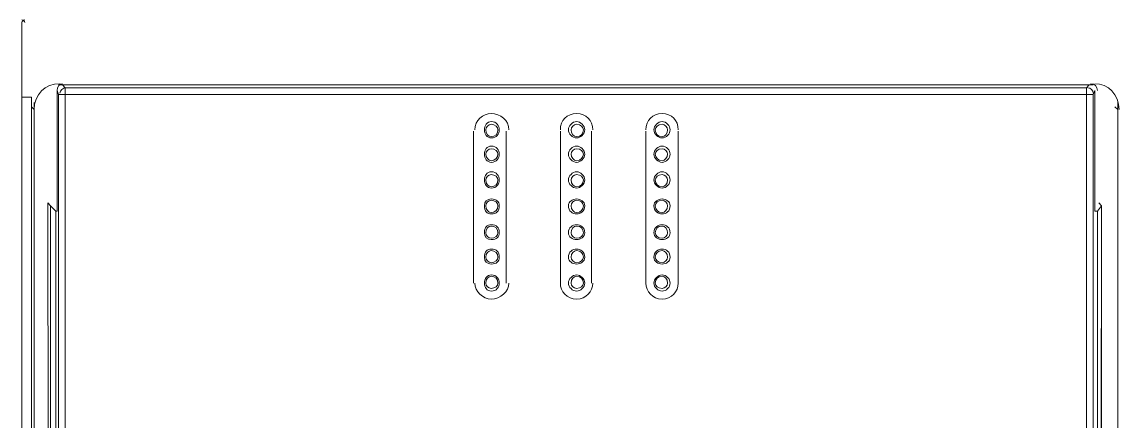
# Model space of a CAD drawing. Header units: metres. Extents: x 2999 to 3164, y 1641 to 1678.
# Drawn here: x 3009.257 to 3010.513, y 1652.219 to 1652.676 of the extents above; entities that cross this region are included whole.
import ezdxf

# ---------------------------------------------------------------- set-up
doc = ezdxf.new("R2010")
doc.units = ezdxf.units.M

msp = doc.modelspace()

# ---------------------------------------------------------------- linework, layer by layer
at = {"color": 7, "linetype": 'Continuous', "lineweight": 20, "true_color": 0x000007}
for points in [[(3009.2571, 1652.675), (3009.2571, 1650.1437), (3009.2571, 1650.1437)], [(3009.2571, 1652.675), (3009.2571, 1650.1437), (3009.2571, 1650.1437)], [(3010.4831, 1652.6036), (3009.299, 1652.6036), (3009.299, 1652.6036)], [(3009.3036, 1652.6036), (3009.3067, 1652.6005), (3009.3067, 1652.6005)], [(3010.4784, 1652.6036), (3009.3036, 1652.6036), (3009.3036, 1652.6036)], [(3009.3067, 1652.6005), (3010.4753, 1652.6005), (3010.4753, 1652.6005)], [(3010.4753, 1652.5927), (3009.3067, 1652.5927), (3009.3067, 1652.6005)], [(3010.4753, 1652.6005), (3010.4784, 1652.6036), (3010.4784, 1652.6036)], [(3010.4831, 1652.5927), (3010.4753, 1652.5927), (3010.4753, 1652.6005)], [(3009.2571, 1651.5064), (3009.2679, 1651.5079), (3009.2679, 1652.5896), (3009.2571, 1652.5896)], [(3009.299, 1650.6761), (3009.299, 1652.5927), (3009.2974, 1652.5974), (3009.2974, 1652.4592)], [(3009.299, 1652.5927), (3009.3067, 1652.5927), (3009.3067, 1650.9663)], [(3010.4753, 1650.8701), (3010.4753, 1652.5927), (3010.4753, 1652.5927)], [(3010.4878, 1652.4592), (3010.4847, 1652.4592), (3010.4847, 1652.5974), (3010.4831, 1652.5927), (3010.4831, 1650.8701)], [(3009.271, 1652.5756), (3009.2679, 1652.5787), (3009.2679, 1652.5787)], [(3009.271, 1652.5834), (3009.271, 1650.1577), (3009.271, 1650.1577)], [(3009.271, 1652.5756), (3009.271, 1650.1562), (3009.271, 1650.1562)], [(3010.511, 1652.5756), (3010.5079, 1652.5787), (3010.5079, 1652.5787)], [(3010.511, 1652.5834), (3010.511, 1650.1577), (3010.511, 1650.1577)], [(3010.511, 1652.5756), (3010.511, 1650.1562), (3010.511, 1650.1562)], [(3009.7739, 1652.5508), (3009.7739, 1652.4158), (3009.7739, 1652.4158)], [(3009.8111, 1652.4267), (3009.8111, 1652.5508), (3009.8111, 1652.5508)], [(3009.8732, 1652.5508), (3009.8732, 1652.5291), (3009.8732, 1652.5291)], [(3009.9089, 1652.5291), (3009.9089, 1652.5508), (3009.9089, 1652.5508)], [(3009.971, 1652.5508), (3009.971, 1652.4267), (3009.971, 1652.4267)], [(3010.0082, 1652.4158), (3010.0082, 1652.5508), (3010.0082, 1652.5508)], [(3009.8732, 1652.377), (3009.8732, 1652.5291), (3009.8732, 1652.5291)], [(3009.9089, 1652.5291), (3009.9089, 1652.377), (3009.9089, 1652.377)], [(3009.7739, 1652.377), (3009.7739, 1652.5136), (3009.7739, 1652.5136)], [(3010.0082, 1652.5136), (3010.0082, 1652.377), (3010.0082, 1652.377)], [(3009.8111, 1652.5011), (3009.8111, 1652.377), (3009.8111, 1652.377)], [(3009.971, 1652.377), (3009.971, 1652.5011), (3009.971, 1652.5011)], [(3009.2897, 1652.4655), (3009.2866, 1652.4686), (3009.2897, 1650.2198)], [(3009.2959, 1650.2198), (3009.2959, 1652.4592), (3009.2897, 1652.4655), (3009.2897, 1650.2198)], [(3010.4924, 1650.2198), (3010.4924, 1652.4655), (3010.4878, 1652.4592), (3010.4878, 1650.2198)], [(3010.4924, 1650.2198), (3010.4893, 1650.2213), (3010.4924, 1652.4655), (3010.4893, 1652.4686)], [(3009.2974, 1652.4592), (3009.2959, 1652.4592), (3009.2959, 1652.4592)]]:
    msp.add_lwpolyline(points, dxfattribs=at)
for points in [[(3009.2602, 1652.675), (3009.2602, 1652.6765), (3009.2586, 1652.6781), (3009.2571, 1652.6781)], [(3009.2602, 1652.6781), (3009.2586, 1652.6781), (3009.2571, 1652.6765), (3009.2571, 1652.675)], [(3009.3005, 1652.6051), (3009.2834, 1652.6051), (3009.271, 1652.5927), (3009.271, 1652.5756)], [(3009.3005, 1652.6051), (3009.2834, 1652.6051), (3009.271, 1652.5927), (3009.271, 1652.5756)], [(3009.3036, 1652.6051), (3009.3005, 1652.6051), (3009.2974, 1652.602), (3009.2974, 1652.5974)], [(3009.3083, 1652.6005), (3009.3036, 1652.6005), (3009.3005, 1652.5974), (3009.3005, 1652.5943)], [(3010.4831, 1652.5943), (3010.4831, 1652.5974), (3010.48, 1652.6005), (3010.4769, 1652.6005)], [(3010.4878, 1652.5974), (3010.4878, 1652.602), (3010.4847, 1652.6051), (3010.48, 1652.6051)], [(3010.5126, 1652.5756), (3010.5126, 1652.5927), (3010.5002, 1652.6051), (3010.4847, 1652.6051)], [(3010.5126, 1652.5756), (3010.5126, 1652.5927), (3010.5002, 1652.6051), (3010.4847, 1652.6051)]]:
    msp.add_open_spline(points, degree=3, dxfattribs=at)
for points, knots in [([(3009.8142, 1652.5524), (3009.8142, 1652.5632), (3009.8049, 1652.571), (3009.794, 1652.571), (3009.794, 1652.571), (3009.7847, 1652.571), (3009.7754, 1652.5632), (3009.7754, 1652.5524)], [0, 0, 0, 0, 0.125, 0.125, 0.125, 0.125001, 1, 1, 1, 1]), ([(3009.8033, 1652.5524), (3009.8033, 1652.557), (3009.8002, 1652.5617), (3009.794, 1652.5617), (3009.794, 1652.5617), (3009.7894, 1652.5617), (3009.7863, 1652.557), (3009.7863, 1652.5524), (3009.7863, 1652.5524), (3009.7863, 1652.5477), (3009.7894, 1652.5431), (3009.794, 1652.5431), (3009.794, 1652.5431), (3009.8002, 1652.5431), (3009.8033, 1652.5477), (3009.8033, 1652.5524)], [0, 0, 0, 0, 0.0625, 0.0625, 0.0625, 0.062501, 0.125, 0.125, 0.125, 0.125001, 0.1875, 0.1875, 0.1875, 0.187501, 1, 1, 1, 1]), ([(3009.9104, 1652.5524), (3009.9104, 1652.5632), (3009.9027, 1652.571), (3009.8918, 1652.571), (3009.8918, 1652.571), (3009.8809, 1652.571), (3009.8732, 1652.5632), (3009.8732, 1652.5524)], [0, 0, 0, 0, 0.125, 0.125, 0.125, 0.125001, 1, 1, 1, 1]), ([(3009.9011, 1652.5524), (3009.9011, 1652.557), (3009.8965, 1652.5617), (3009.8918, 1652.5617), (3009.8918, 1652.5617), (3009.8872, 1652.5617), (3009.8825, 1652.557), (3009.8825, 1652.5524), (3009.8825, 1652.5524), (3009.8825, 1652.5477), (3009.8872, 1652.5431), (3009.8918, 1652.5431), (3009.8918, 1652.5431), (3009.8965, 1652.5431), (3009.9011, 1652.5477), (3009.9011, 1652.5524)], [0, 0, 0, 0, 0.0625, 0.0625, 0.0625, 0.062501, 0.125, 0.125, 0.125, 0.125001, 0.1875, 0.1875, 0.1875, 0.187501, 1, 1, 1, 1]), ([(3010.0082, 1652.5524), (3010.0082, 1652.5632), (3010.0004, 1652.571), (3009.9896, 1652.571), (3009.9896, 1652.571), (3009.9787, 1652.571), (3009.971, 1652.5632), (3009.971, 1652.5524)], [0, 0, 0, 0, 0.125, 0.125, 0.125, 0.125001, 1, 1, 1, 1]), ([(3009.9989, 1652.5524), (3009.9989, 1652.557), (3009.9942, 1652.5617), (3009.9896, 1652.5617), (3009.9896, 1652.5617), (3009.9849, 1652.5617), (3009.9803, 1652.557), (3009.9803, 1652.5524), (3009.9803, 1652.5524), (3009.9803, 1652.5477), (3009.9849, 1652.5431), (3009.9896, 1652.5431), (3009.9896, 1652.5431), (3009.9942, 1652.5431), (3009.9989, 1652.5477), (3009.9989, 1652.5524)], [0, 0, 0, 0, 0.0625, 0.0625, 0.0625, 0.062501, 0.125, 0.125, 0.125, 0.125001, 0.1875, 0.1875, 0.1875, 0.187501, 1, 1, 1, 1]), ([(3009.8018, 1652.5524), (3009.8018, 1652.5555), (3009.7987, 1652.5586), (3009.794, 1652.5586), (3009.794, 1652.5586), (3009.7909, 1652.5586), (3009.7878, 1652.5555), (3009.7878, 1652.5524), (3009.7878, 1652.5524), (3009.7878, 1652.5477), (3009.7909, 1652.5446), (3009.794, 1652.5446), (3009.794, 1652.5446), (3009.7987, 1652.5446), (3009.8018, 1652.5477), (3009.8018, 1652.5524)], [0, 0, 0, 0, 0.0625, 0.0625, 0.0625, 0.062501, 0.125, 0.125, 0.125, 0.125001, 0.1875, 0.1875, 0.1875, 0.187501, 1, 1, 1, 1]), ([(3009.8996, 1652.5524), (3009.8996, 1652.5555), (3009.8965, 1652.5586), (3009.8918, 1652.5586), (3009.8918, 1652.5586), (3009.8887, 1652.5586), (3009.8856, 1652.5555), (3009.8856, 1652.5524), (3009.8856, 1652.5524), (3009.8856, 1652.5477), (3009.8887, 1652.5446), (3009.8918, 1652.5446), (3009.8918, 1652.5446), (3009.8965, 1652.5446), (3009.8996, 1652.5477), (3009.8996, 1652.5524)], [0, 0, 0, 0, 0.0625, 0.0625, 0.0625, 0.062501, 0.125, 0.125, 0.125, 0.125001, 0.1875, 0.1875, 0.1875, 0.187501, 1, 1, 1, 1]), ([(3009.9958, 1652.5524), (3009.9958, 1652.5555), (3009.9927, 1652.5586), (3009.9896, 1652.5586), (3009.9896, 1652.5586), (3009.9849, 1652.5586), (3009.9818, 1652.5555), (3009.9818, 1652.5524), (3009.9818, 1652.5524), (3009.9818, 1652.5477), (3009.9849, 1652.5446), (3009.9896, 1652.5446), (3009.9896, 1652.5446), (3009.9927, 1652.5446), (3009.9958, 1652.5477), (3009.9958, 1652.5524)], [0, 0, 0, 0, 0.0625, 0.0625, 0.0625, 0.062501, 0.125, 0.125, 0.125, 0.125001, 0.1875, 0.1875, 0.1875, 0.187501, 1, 1, 1, 1]), ([(3009.8033, 1652.5244), (3009.8033, 1652.5291), (3009.8002, 1652.5337), (3009.794, 1652.5337), (3009.794, 1652.5337), (3009.7894, 1652.5337), (3009.7863, 1652.5291), (3009.7863, 1652.5244), (3009.7863, 1652.5244), (3009.7863, 1652.5198), (3009.7894, 1652.5151), (3009.794, 1652.5151), (3009.794, 1652.5151), (3009.8002, 1652.5151), (3009.8033, 1652.5198), (3009.8033, 1652.5244)], [0, 0, 0, 0, 0.0625, 0.0625, 0.0625, 0.062501, 0.125, 0.125, 0.125, 0.125001, 0.1875, 0.1875, 0.1875, 0.187501, 1, 1, 1, 1]), ([(3009.8018, 1652.5244), (3009.8018, 1652.5275), (3009.7987, 1652.5306), (3009.794, 1652.5306), (3009.794, 1652.5306), (3009.7909, 1652.5306), (3009.7878, 1652.5275), (3009.7878, 1652.5244), (3009.7878, 1652.5244), (3009.7878, 1652.5213), (3009.7909, 1652.5167), (3009.794, 1652.5167), (3009.794, 1652.5167), (3009.7987, 1652.5167), (3009.8018, 1652.5213), (3009.8018, 1652.5244)], [0, 0, 0, 0, 0.0625, 0.0625, 0.0625, 0.062501, 0.125, 0.125, 0.125, 0.125001, 0.1875, 0.1875, 0.1875, 0.187501, 1, 1, 1, 1]), ([(3009.9011, 1652.5244), (3009.9011, 1652.5291), (3009.8965, 1652.5337), (3009.8918, 1652.5337), (3009.8918, 1652.5337), (3009.8872, 1652.5337), (3009.8825, 1652.5291), (3009.8825, 1652.5244), (3009.8825, 1652.5244), (3009.8825, 1652.5198), (3009.8872, 1652.5151), (3009.8918, 1652.5151), (3009.8918, 1652.5151), (3009.8965, 1652.5151), (3009.9011, 1652.5198), (3009.9011, 1652.5244)], [0, 0, 0, 0, 0.0625, 0.0625, 0.0625, 0.062501, 0.125, 0.125, 0.125, 0.125001, 0.1875, 0.1875, 0.1875, 0.187501, 1, 1, 1, 1]), ([(3009.8996, 1652.5244), (3009.8996, 1652.5275), (3009.8965, 1652.5306), (3009.8918, 1652.5306), (3009.8918, 1652.5306), (3009.8887, 1652.5306), (3009.8856, 1652.5275), (3009.8856, 1652.5244), (3009.8856, 1652.5244), (3009.8856, 1652.5213), (3009.8887, 1652.5167), (3009.8918, 1652.5167), (3009.8918, 1652.5167), (3009.8965, 1652.5167), (3009.8996, 1652.5213), (3009.8996, 1652.5244)], [0, 0, 0, 0, 0.0625, 0.0625, 0.0625, 0.062501, 0.125, 0.125, 0.125, 0.125001, 0.1875, 0.1875, 0.1875, 0.187501, 1, 1, 1, 1]), ([(3009.9989, 1652.5244), (3009.9989, 1652.5291), (3009.9942, 1652.5337), (3009.9896, 1652.5337), (3009.9896, 1652.5337), (3009.9849, 1652.5337), (3009.9803, 1652.5291), (3009.9803, 1652.5244), (3009.9803, 1652.5244), (3009.9803, 1652.5198), (3009.9849, 1652.5151), (3009.9896, 1652.5151), (3009.9896, 1652.5151), (3009.9942, 1652.5151), (3009.9989, 1652.5198), (3009.9989, 1652.5244)], [0, 0, 0, 0, 0.0625, 0.0625, 0.0625, 0.062501, 0.125, 0.125, 0.125, 0.125001, 0.1875, 0.1875, 0.1875, 0.187501, 1, 1, 1, 1]), ([(3009.9958, 1652.5244), (3009.9958, 1652.5275), (3009.9927, 1652.5306), (3009.9896, 1652.5306), (3009.9896, 1652.5306), (3009.9849, 1652.5306), (3009.9818, 1652.5275), (3009.9818, 1652.5244), (3009.9818, 1652.5244), (3009.9818, 1652.5213), (3009.9849, 1652.5167), (3009.9896, 1652.5167), (3009.9896, 1652.5167), (3009.9927, 1652.5167), (3009.9958, 1652.5213), (3009.9958, 1652.5244)], [0, 0, 0, 0, 0.0625, 0.0625, 0.0625, 0.062501, 0.125, 0.125, 0.125, 0.125001, 0.1875, 0.1875, 0.1875, 0.187501, 1, 1, 1, 1]), ([(3009.8033, 1652.4949), (3009.8033, 1652.4996), (3009.8002, 1652.5043), (3009.794, 1652.5043), (3009.794, 1652.5043), (3009.7894, 1652.5043), (3009.7863, 1652.4996), (3009.7863, 1652.4949), (3009.7863, 1652.4949), (3009.7863, 1652.4903), (3009.7894, 1652.4856), (3009.794, 1652.4856), (3009.794, 1652.4856), (3009.8002, 1652.4856), (3009.8033, 1652.4903), (3009.8033, 1652.4949)], [0, 0, 0, 0, 0.0625, 0.0625, 0.0625, 0.062501, 0.125, 0.125, 0.125, 0.125001, 0.1875, 0.1875, 0.1875, 0.187501, 1, 1, 1, 1]), ([(3009.8033, 1652.4949), (3009.8033, 1652.4996), (3009.8002, 1652.5043), (3009.794, 1652.5043), (3009.794, 1652.5043), (3009.7894, 1652.5043), (3009.7863, 1652.4996), (3009.7863, 1652.4949), (3009.7863, 1652.4949), (3009.7863, 1652.4903), (3009.7894, 1652.4856), (3009.794, 1652.4856), (3009.794, 1652.4856), (3009.8002, 1652.4856), (3009.8033, 1652.4903), (3009.8033, 1652.4949)], [0, 0, 0, 0, 0.0625, 0.0625, 0.0625, 0.062501, 0.125, 0.125, 0.125, 0.125001, 0.1875, 0.1875, 0.1875, 0.187501, 1, 1, 1, 1]), ([(3009.8018, 1652.4949), (3009.8018, 1652.498), (3009.7987, 1652.5011), (3009.794, 1652.5011), (3009.794, 1652.5011), (3009.7909, 1652.5011), (3009.7878, 1652.498), (3009.7878, 1652.4949), (3009.7878, 1652.4949), (3009.7878, 1652.4903), (3009.7909, 1652.4872), (3009.794, 1652.4872), (3009.794, 1652.4872), (3009.7987, 1652.4872), (3009.8018, 1652.4903), (3009.8018, 1652.4949)], [0, 0, 0, 0, 0.0625, 0.0625, 0.0625, 0.062501, 0.125, 0.125, 0.125, 0.125001, 0.1875, 0.1875, 0.1875, 0.187501, 1, 1, 1, 1]), ([(3009.8018, 1652.4949), (3009.8018, 1652.498), (3009.7987, 1652.5011), (3009.794, 1652.5011), (3009.794, 1652.5011), (3009.7909, 1652.5011), (3009.7878, 1652.498), (3009.7878, 1652.4949), (3009.7878, 1652.4949), (3009.7878, 1652.4903), (3009.7909, 1652.4872), (3009.794, 1652.4872), (3009.794, 1652.4872), (3009.7987, 1652.4872), (3009.8018, 1652.4903), (3009.8018, 1652.4949)], [0, 0, 0, 0, 0.0625, 0.0625, 0.0625, 0.062501, 0.125, 0.125, 0.125, 0.125001, 0.1875, 0.1875, 0.1875, 0.187501, 1, 1, 1, 1]), ([(3009.9011, 1652.4949), (3009.9011, 1652.4996), (3009.8965, 1652.5043), (3009.8918, 1652.5043), (3009.8918, 1652.5043), (3009.8872, 1652.5043), (3009.8825, 1652.4996), (3009.8825, 1652.4949), (3009.8825, 1652.4949), (3009.8825, 1652.4903), (3009.8872, 1652.4856), (3009.8918, 1652.4856), (3009.8918, 1652.4856), (3009.8965, 1652.4856), (3009.9011, 1652.4903), (3009.9011, 1652.4949)], [0, 0, 0, 0, 0.0625, 0.0625, 0.0625, 0.062501, 0.125, 0.125, 0.125, 0.125001, 0.1875, 0.1875, 0.1875, 0.187501, 1, 1, 1, 1]), ([(3009.9011, 1652.4949), (3009.9011, 1652.4996), (3009.8965, 1652.5043), (3009.8918, 1652.5043), (3009.8918, 1652.5043), (3009.8872, 1652.5043), (3009.8825, 1652.4996), (3009.8825, 1652.4949), (3009.8825, 1652.4949), (3009.8825, 1652.4903), (3009.8872, 1652.4856), (3009.8918, 1652.4856), (3009.8918, 1652.4856), (3009.8965, 1652.4856), (3009.9011, 1652.4903), (3009.9011, 1652.4949)], [0, 0, 0, 0, 0.0625, 0.0625, 0.0625, 0.062501, 0.125, 0.125, 0.125, 0.125001, 0.1875, 0.1875, 0.1875, 0.187501, 1, 1, 1, 1]), ([(3009.8996, 1652.4949), (3009.8996, 1652.498), (3009.8965, 1652.5011), (3009.8918, 1652.5011), (3009.8918, 1652.5011), (3009.8887, 1652.5011), (3009.8856, 1652.498), (3009.8856, 1652.4949), (3009.8856, 1652.4949), (3009.8856, 1652.4903), (3009.8887, 1652.4872), (3009.8918, 1652.4872), (3009.8918, 1652.4872), (3009.8965, 1652.4872), (3009.8996, 1652.4903), (3009.8996, 1652.4949)], [0, 0, 0, 0, 0.0625, 0.0625, 0.0625, 0.062501, 0.125, 0.125, 0.125, 0.125001, 0.1875, 0.1875, 0.1875, 0.187501, 1, 1, 1, 1]), ([(3009.8996, 1652.4949), (3009.8996, 1652.498), (3009.8965, 1652.5011), (3009.8918, 1652.5011), (3009.8918, 1652.5011), (3009.8887, 1652.5011), (3009.8856, 1652.498), (3009.8856, 1652.4949), (3009.8856, 1652.4949), (3009.8856, 1652.4903), (3009.8887, 1652.4872), (3009.8918, 1652.4872), (3009.8918, 1652.4872), (3009.8965, 1652.4872), (3009.8996, 1652.4903), (3009.8996, 1652.4949)], [0, 0, 0, 0, 0.0625, 0.0625, 0.0625, 0.062501, 0.125, 0.125, 0.125, 0.125001, 0.1875, 0.1875, 0.1875, 0.187501, 1, 1, 1, 1]), ([(3009.9989, 1652.4949), (3009.9989, 1652.4996), (3009.9942, 1652.5043), (3009.9896, 1652.5043), (3009.9896, 1652.5043), (3009.9849, 1652.5043), (3009.9803, 1652.4996), (3009.9803, 1652.4949), (3009.9803, 1652.4949), (3009.9803, 1652.4903), (3009.9849, 1652.4856), (3009.9896, 1652.4856), (3009.9896, 1652.4856), (3009.9942, 1652.4856), (3009.9989, 1652.4903), (3009.9989, 1652.4949)], [0, 0, 0, 0, 0.0625, 0.0625, 0.0625, 0.062501, 0.125, 0.125, 0.125, 0.125001, 0.1875, 0.1875, 0.1875, 0.187501, 1, 1, 1, 1]), ([(3009.9989, 1652.4949), (3009.9989, 1652.4996), (3009.9942, 1652.5043), (3009.9896, 1652.5043), (3009.9896, 1652.5043), (3009.9849, 1652.5043), (3009.9803, 1652.4996), (3009.9803, 1652.4949), (3009.9803, 1652.4949), (3009.9803, 1652.4903), (3009.9849, 1652.4856), (3009.9896, 1652.4856), (3009.9896, 1652.4856), (3009.9942, 1652.4856), (3009.9989, 1652.4903), (3009.9989, 1652.4949)], [0, 0, 0, 0, 0.0625, 0.0625, 0.0625, 0.062501, 0.125, 0.125, 0.125, 0.125001, 0.1875, 0.1875, 0.1875, 0.187501, 1, 1, 1, 1]), ([(3009.9958, 1652.4949), (3009.9958, 1652.498), (3009.9927, 1652.5011), (3009.9896, 1652.5011), (3009.9896, 1652.5011), (3009.9849, 1652.5011), (3009.9818, 1652.498), (3009.9818, 1652.4949), (3009.9818, 1652.4949), (3009.9818, 1652.4903), (3009.9849, 1652.4872), (3009.9896, 1652.4872), (3009.9896, 1652.4872), (3009.9927, 1652.4872), (3009.9958, 1652.4903), (3009.9958, 1652.4949)], [0, 0, 0, 0, 0.0625, 0.0625, 0.0625, 0.062501, 0.125, 0.125, 0.125, 0.125001, 0.1875, 0.1875, 0.1875, 0.187501, 1, 1, 1, 1]), ([(3009.9958, 1652.4949), (3009.9958, 1652.498), (3009.9927, 1652.5011), (3009.9896, 1652.5011), (3009.9896, 1652.5011), (3009.9849, 1652.5011), (3009.9818, 1652.498), (3009.9818, 1652.4949), (3009.9818, 1652.4949), (3009.9818, 1652.4903), (3009.9849, 1652.4872), (3009.9896, 1652.4872), (3009.9896, 1652.4872), (3009.9927, 1652.4872), (3009.9958, 1652.4903), (3009.9958, 1652.4949)], [0, 0, 0, 0, 0.0625, 0.0625, 0.0625, 0.062501, 0.125, 0.125, 0.125, 0.125001, 0.1875, 0.1875, 0.1875, 0.187501, 1, 1, 1, 1]), ([(3009.8033, 1652.4655), (3009.8033, 1652.4701), (3009.8002, 1652.4732), (3009.794, 1652.4732), (3009.794, 1652.4732), (3009.7894, 1652.4732), (3009.7863, 1652.4701), (3009.7863, 1652.4655), (3009.7863, 1652.4655), (3009.7863, 1652.4592), (3009.7894, 1652.4561), (3009.794, 1652.4561), (3009.794, 1652.4561), (3009.8002, 1652.4561), (3009.8033, 1652.4592), (3009.8033, 1652.4655)], [0, 0, 0, 0, 0.0625, 0.0625, 0.0625, 0.062501, 0.125, 0.125, 0.125, 0.125001, 0.1875, 0.1875, 0.1875, 0.187501, 1, 1, 1, 1]), ([(3009.8033, 1652.4655), (3009.8033, 1652.4701), (3009.8002, 1652.4732), (3009.794, 1652.4732), (3009.794, 1652.4732), (3009.7894, 1652.4732), (3009.7863, 1652.4701), (3009.7863, 1652.4655), (3009.7863, 1652.4655), (3009.7863, 1652.4592), (3009.7894, 1652.4561), (3009.794, 1652.4561), (3009.794, 1652.4561), (3009.8002, 1652.4561), (3009.8033, 1652.4592), (3009.8033, 1652.4655)], [0, 0, 0, 0, 0.0625, 0.0625, 0.0625, 0.062501, 0.125, 0.125, 0.125, 0.125001, 0.1875, 0.1875, 0.1875, 0.187501, 1, 1, 1, 1]), ([(3009.9011, 1652.4655), (3009.9011, 1652.4701), (3009.8965, 1652.4732), (3009.8918, 1652.4732), (3009.8918, 1652.4732), (3009.8872, 1652.4732), (3009.8825, 1652.4701), (3009.8825, 1652.4655), (3009.8825, 1652.4655), (3009.8825, 1652.4592), (3009.8872, 1652.4561), (3009.8918, 1652.4561), (3009.8918, 1652.4561), (3009.8965, 1652.4561), (3009.9011, 1652.4592), (3009.9011, 1652.4655)], [0, 0, 0, 0, 0.0625, 0.0625, 0.0625, 0.062501, 0.125, 0.125, 0.125, 0.125001, 0.1875, 0.1875, 0.1875, 0.187501, 1, 1, 1, 1]), ([(3009.9011, 1652.4655), (3009.9011, 1652.4701), (3009.8965, 1652.4732), (3009.8918, 1652.4732), (3009.8918, 1652.4732), (3009.8872, 1652.4732), (3009.8825, 1652.4701), (3009.8825, 1652.4655), (3009.8825, 1652.4655), (3009.8825, 1652.4592), (3009.8872, 1652.4561), (3009.8918, 1652.4561), (3009.8918, 1652.4561), (3009.8965, 1652.4561), (3009.9011, 1652.4592), (3009.9011, 1652.4655)], [0, 0, 0, 0, 0.0625, 0.0625, 0.0625, 0.062501, 0.125, 0.125, 0.125, 0.125001, 0.1875, 0.1875, 0.1875, 0.187501, 1, 1, 1, 1]), ([(3009.9989, 1652.4655), (3009.9989, 1652.4701), (3009.9942, 1652.4732), (3009.9896, 1652.4732), (3009.9896, 1652.4732), (3009.9849, 1652.4732), (3009.9803, 1652.4701), (3009.9803, 1652.4655), (3009.9803, 1652.4655), (3009.9803, 1652.4592), (3009.9849, 1652.4561), (3009.9896, 1652.4561), (3009.9896, 1652.4561), (3009.9942, 1652.4561), (3009.9989, 1652.4592), (3009.9989, 1652.4655)], [0, 0, 0, 0, 0.0625, 0.0625, 0.0625, 0.062501, 0.125, 0.125, 0.125, 0.125001, 0.1875, 0.1875, 0.1875, 0.187501, 1, 1, 1, 1]), ([(3009.9989, 1652.4655), (3009.9989, 1652.4701), (3009.9942, 1652.4732), (3009.9896, 1652.4732), (3009.9896, 1652.4732), (3009.9849, 1652.4732), (3009.9803, 1652.4701), (3009.9803, 1652.4655), (3009.9803, 1652.4655), (3009.9803, 1652.4592), (3009.9849, 1652.4561), (3009.9896, 1652.4561), (3009.9896, 1652.4561), (3009.9942, 1652.4561), (3009.9989, 1652.4592), (3009.9989, 1652.4655)], [0, 0, 0, 0, 0.0625, 0.0625, 0.0625, 0.062501, 0.125, 0.125, 0.125, 0.125001, 0.1875, 0.1875, 0.1875, 0.187501, 1, 1, 1, 1]), ([(3009.8018, 1652.4655), (3009.8018, 1652.4686), (3009.7987, 1652.4717), (3009.794, 1652.4717), (3009.794, 1652.4717), (3009.7909, 1652.4717), (3009.7878, 1652.4686), (3009.7878, 1652.4655), (3009.7878, 1652.4655), (3009.7878, 1652.4608), (3009.7909, 1652.4577), (3009.794, 1652.4577), (3009.794, 1652.4577), (3009.7987, 1652.4577), (3009.8018, 1652.4608), (3009.8018, 1652.4655)], [0, 0, 0, 0, 0.0625, 0.0625, 0.0625, 0.062501, 0.125, 0.125, 0.125, 0.125001, 0.1875, 0.1875, 0.1875, 0.187501, 1, 1, 1, 1]), ([(3009.8018, 1652.4655), (3009.8018, 1652.4686), (3009.7987, 1652.4717), (3009.794, 1652.4717), (3009.794, 1652.4717), (3009.7909, 1652.4717), (3009.7878, 1652.4686), (3009.7878, 1652.4655), (3009.7878, 1652.4655), (3009.7878, 1652.4608), (3009.7909, 1652.4577), (3009.794, 1652.4577), (3009.794, 1652.4577), (3009.7987, 1652.4577), (3009.8018, 1652.4608), (3009.8018, 1652.4655)], [0, 0, 0, 0, 0.0625, 0.0625, 0.0625, 0.062501, 0.125, 0.125, 0.125, 0.125001, 0.1875, 0.1875, 0.1875, 0.187501, 1, 1, 1, 1]), ([(3009.8996, 1652.4655), (3009.8996, 1652.4686), (3009.8965, 1652.4717), (3009.8918, 1652.4717), (3009.8918, 1652.4717), (3009.8887, 1652.4717), (3009.8856, 1652.4686), (3009.8856, 1652.4655), (3009.8856, 1652.4655), (3009.8856, 1652.4608), (3009.8887, 1652.4577), (3009.8918, 1652.4577), (3009.8918, 1652.4577), (3009.8965, 1652.4577), (3009.8996, 1652.4608), (3009.8996, 1652.4655)], [0, 0, 0, 0, 0.0625, 0.0625, 0.0625, 0.062501, 0.125, 0.125, 0.125, 0.125001, 0.1875, 0.1875, 0.1875, 0.187501, 1, 1, 1, 1]), ([(3009.8996, 1652.4655), (3009.8996, 1652.4686), (3009.8965, 1652.4717), (3009.8918, 1652.4717), (3009.8918, 1652.4717), (3009.8887, 1652.4717), (3009.8856, 1652.4686), (3009.8856, 1652.4655), (3009.8856, 1652.4655), (3009.8856, 1652.4608), (3009.8887, 1652.4577), (3009.8918, 1652.4577), (3009.8918, 1652.4577), (3009.8965, 1652.4577), (3009.8996, 1652.4608), (3009.8996, 1652.4655)], [0, 0, 0, 0, 0.0625, 0.0625, 0.0625, 0.062501, 0.125, 0.125, 0.125, 0.125001, 0.1875, 0.1875, 0.1875, 0.187501, 1, 1, 1, 1]), ([(3009.9958, 1652.4655), (3009.9958, 1652.4686), (3009.9927, 1652.4717), (3009.9896, 1652.4717), (3009.9896, 1652.4717), (3009.9849, 1652.4717), (3009.9818, 1652.4686), (3009.9818, 1652.4655), (3009.9818, 1652.4655), (3009.9818, 1652.4608), (3009.9849, 1652.4577), (3009.9896, 1652.4577), (3009.9896, 1652.4577), (3009.9927, 1652.4577), (3009.9958, 1652.4608), (3009.9958, 1652.4655)], [0, 0, 0, 0, 0.0625, 0.0625, 0.0625, 0.062501, 0.125, 0.125, 0.125, 0.125001, 0.1875, 0.1875, 0.1875, 0.187501, 1, 1, 1, 1]), ([(3009.9958, 1652.4655), (3009.9958, 1652.4686), (3009.9927, 1652.4717), (3009.9896, 1652.4717), (3009.9896, 1652.4717), (3009.9849, 1652.4717), (3009.9818, 1652.4686), (3009.9818, 1652.4655), (3009.9818, 1652.4655), (3009.9818, 1652.4608), (3009.9849, 1652.4577), (3009.9896, 1652.4577), (3009.9896, 1652.4577), (3009.9927, 1652.4577), (3009.9958, 1652.4608), (3009.9958, 1652.4655)], [0, 0, 0, 0, 0.0625, 0.0625, 0.0625, 0.062501, 0.125, 0.125, 0.125, 0.125001, 0.1875, 0.1875, 0.1875, 0.187501, 1, 1, 1, 1]), ([(3009.8033, 1652.4344), (3009.8033, 1652.4406), (3009.8002, 1652.4437), (3009.794, 1652.4437), (3009.794, 1652.4437), (3009.7894, 1652.4437), (3009.7863, 1652.4406), (3009.7863, 1652.4344), (3009.7863, 1652.4344), (3009.7863, 1652.4298), (3009.7894, 1652.4267), (3009.794, 1652.4267), (3009.794, 1652.4267), (3009.8002, 1652.4267), (3009.8033, 1652.4298), (3009.8033, 1652.4344)], [0, 0, 0, 0, 0.0625, 0.0625, 0.0625, 0.062501, 0.125, 0.125, 0.125, 0.125001, 0.1875, 0.1875, 0.1875, 0.187501, 1, 1, 1, 1]), ([(3009.8033, 1652.4344), (3009.8033, 1652.4406), (3009.8002, 1652.4437), (3009.794, 1652.4437), (3009.794, 1652.4437), (3009.7894, 1652.4437), (3009.7863, 1652.4406), (3009.7863, 1652.4344), (3009.7863, 1652.4344), (3009.7863, 1652.4298), (3009.7894, 1652.4267), (3009.794, 1652.4267), (3009.794, 1652.4267), (3009.8002, 1652.4267), (3009.8033, 1652.4298), (3009.8033, 1652.4344)], [0, 0, 0, 0, 0.0625, 0.0625, 0.0625, 0.062501, 0.125, 0.125, 0.125, 0.125001, 0.1875, 0.1875, 0.1875, 0.187501, 1, 1, 1, 1]), ([(3009.8018, 1652.4344), (3009.8018, 1652.4391), (3009.7987, 1652.4422), (3009.794, 1652.4422), (3009.794, 1652.4422), (3009.7909, 1652.4422), (3009.7878, 1652.4391), (3009.7878, 1652.4344), (3009.7878, 1652.4344), (3009.7878, 1652.4313), (3009.7909, 1652.4282), (3009.794, 1652.4282), (3009.794, 1652.4282), (3009.7987, 1652.4282), (3009.8018, 1652.4313), (3009.8018, 1652.4344)], [0, 0, 0, 0, 0.0625, 0.0625, 0.0625, 0.062501, 0.125, 0.125, 0.125, 0.125001, 0.1875, 0.1875, 0.1875, 0.187501, 1, 1, 1, 1]), ([(3009.8018, 1652.4344), (3009.8018, 1652.4391), (3009.7987, 1652.4422), (3009.794, 1652.4422), (3009.794, 1652.4422), (3009.7909, 1652.4422), (3009.7878, 1652.4391), (3009.7878, 1652.4344), (3009.7878, 1652.4344), (3009.7878, 1652.4313), (3009.7909, 1652.4282), (3009.794, 1652.4282), (3009.794, 1652.4282), (3009.7987, 1652.4282), (3009.8018, 1652.4313), (3009.8018, 1652.4344)], [0, 0, 0, 0, 0.0625, 0.0625, 0.0625, 0.062501, 0.125, 0.125, 0.125, 0.125001, 0.1875, 0.1875, 0.1875, 0.187501, 1, 1, 1, 1]), ([(3009.9011, 1652.4344), (3009.9011, 1652.4406), (3009.8965, 1652.4437), (3009.8918, 1652.4437), (3009.8918, 1652.4437), (3009.8872, 1652.4437), (3009.8825, 1652.4406), (3009.8825, 1652.4344), (3009.8825, 1652.4344), (3009.8825, 1652.4298), (3009.8872, 1652.4267), (3009.8918, 1652.4267), (3009.8918, 1652.4267), (3009.8965, 1652.4267), (3009.9011, 1652.4298), (3009.9011, 1652.4344)], [0, 0, 0, 0, 0.0625, 0.0625, 0.0625, 0.062501, 0.125, 0.125, 0.125, 0.125001, 0.1875, 0.1875, 0.1875, 0.187501, 1, 1, 1, 1]), ([(3009.9011, 1652.4344), (3009.9011, 1652.4406), (3009.8965, 1652.4437), (3009.8918, 1652.4437), (3009.8918, 1652.4437), (3009.8872, 1652.4437), (3009.8825, 1652.4406), (3009.8825, 1652.4344), (3009.8825, 1652.4344), (3009.8825, 1652.4298), (3009.8872, 1652.4267), (3009.8918, 1652.4267), (3009.8918, 1652.4267), (3009.8965, 1652.4267), (3009.9011, 1652.4298), (3009.9011, 1652.4344)], [0, 0, 0, 0, 0.0625, 0.0625, 0.0625, 0.062501, 0.125, 0.125, 0.125, 0.125001, 0.1875, 0.1875, 0.1875, 0.187501, 1, 1, 1, 1]), ([(3009.8996, 1652.4344), (3009.8996, 1652.4391), (3009.8965, 1652.4422), (3009.8918, 1652.4422), (3009.8918, 1652.4422), (3009.8887, 1652.4422), (3009.8856, 1652.4391), (3009.8856, 1652.4344), (3009.8856, 1652.4344), (3009.8856, 1652.4313), (3009.8887, 1652.4282), (3009.8918, 1652.4282), (3009.8918, 1652.4282), (3009.8965, 1652.4282), (3009.8996, 1652.4313), (3009.8996, 1652.4344)], [0, 0, 0, 0, 0.0625, 0.0625, 0.0625, 0.062501, 0.125, 0.125, 0.125, 0.125001, 0.1875, 0.1875, 0.1875, 0.187501, 1, 1, 1, 1]), ([(3009.8996, 1652.4344), (3009.8996, 1652.4391), (3009.8965, 1652.4422), (3009.8918, 1652.4422), (3009.8918, 1652.4422), (3009.8887, 1652.4422), (3009.8856, 1652.4391), (3009.8856, 1652.4344), (3009.8856, 1652.4344), (3009.8856, 1652.4313), (3009.8887, 1652.4282), (3009.8918, 1652.4282), (3009.8918, 1652.4282), (3009.8965, 1652.4282), (3009.8996, 1652.4313), (3009.8996, 1652.4344)], [0, 0, 0, 0, 0.0625, 0.0625, 0.0625, 0.062501, 0.125, 0.125, 0.125, 0.125001, 0.1875, 0.1875, 0.1875, 0.187501, 1, 1, 1, 1]), ([(3009.9989, 1652.4344), (3009.9989, 1652.4406), (3009.9942, 1652.4437), (3009.9896, 1652.4437), (3009.9896, 1652.4437), (3009.9849, 1652.4437), (3009.9803, 1652.4406), (3009.9803, 1652.4344), (3009.9803, 1652.4344), (3009.9803, 1652.4298), (3009.9849, 1652.4267), (3009.9896, 1652.4267), (3009.9896, 1652.4267), (3009.9942, 1652.4267), (3009.9989, 1652.4298), (3009.9989, 1652.4344)], [0, 0, 0, 0, 0.0625, 0.0625, 0.0625, 0.062501, 0.125, 0.125, 0.125, 0.125001, 0.1875, 0.1875, 0.1875, 0.187501, 1, 1, 1, 1]), ([(3009.9989, 1652.4344), (3009.9989, 1652.4406), (3009.9942, 1652.4437), (3009.9896, 1652.4437), (3009.9896, 1652.4437), (3009.9849, 1652.4437), (3009.9803, 1652.4406), (3009.9803, 1652.4344), (3009.9803, 1652.4344), (3009.9803, 1652.4298), (3009.9849, 1652.4267), (3009.9896, 1652.4267), (3009.9896, 1652.4267), (3009.9942, 1652.4267), (3009.9989, 1652.4298), (3009.9989, 1652.4344)], [0, 0, 0, 0, 0.0625, 0.0625, 0.0625, 0.062501, 0.125, 0.125, 0.125, 0.125001, 0.1875, 0.1875, 0.1875, 0.187501, 1, 1, 1, 1]), ([(3009.9958, 1652.4344), (3009.9958, 1652.4391), (3009.9927, 1652.4422), (3009.9896, 1652.4422), (3009.9896, 1652.4422), (3009.9849, 1652.4422), (3009.9818, 1652.4391), (3009.9818, 1652.4344), (3009.9818, 1652.4344), (3009.9818, 1652.4313), (3009.9849, 1652.4282), (3009.9896, 1652.4282), (3009.9896, 1652.4282), (3009.9927, 1652.4282), (3009.9958, 1652.4313), (3009.9958, 1652.4344)], [0, 0, 0, 0, 0.0625, 0.0625, 0.0625, 0.062501, 0.125, 0.125, 0.125, 0.125001, 0.1875, 0.1875, 0.1875, 0.187501, 1, 1, 1, 1]), ([(3009.9958, 1652.4344), (3009.9958, 1652.4391), (3009.9927, 1652.4422), (3009.9896, 1652.4422), (3009.9896, 1652.4422), (3009.9849, 1652.4422), (3009.9818, 1652.4391), (3009.9818, 1652.4344), (3009.9818, 1652.4344), (3009.9818, 1652.4313), (3009.9849, 1652.4282), (3009.9896, 1652.4282), (3009.9896, 1652.4282), (3009.9927, 1652.4282), (3009.9958, 1652.4313), (3009.9958, 1652.4344)], [0, 0, 0, 0, 0.0625, 0.0625, 0.0625, 0.062501, 0.125, 0.125, 0.125, 0.125001, 0.1875, 0.1875, 0.1875, 0.187501, 1, 1, 1, 1]), ([(3009.8033, 1652.4065), (3009.8033, 1652.4127), (3009.8002, 1652.4158), (3009.794, 1652.4158), (3009.794, 1652.4158), (3009.7894, 1652.4158), (3009.7863, 1652.4127), (3009.7863, 1652.4065), (3009.7863, 1652.4065), (3009.7863, 1652.4018), (3009.7894, 1652.3987), (3009.794, 1652.3987), (3009.794, 1652.3987), (3009.8002, 1652.3987), (3009.8033, 1652.4018), (3009.8033, 1652.4065)], [0, 0, 0, 0, 0.0625, 0.0625, 0.0625, 0.062501, 0.125, 0.125, 0.125, 0.125001, 0.1875, 0.1875, 0.1875, 0.187501, 1, 1, 1, 1]), ([(3009.8018, 1652.4065), (3009.8018, 1652.4111), (3009.7987, 1652.4142), (3009.794, 1652.4142), (3009.794, 1652.4142), (3009.7909, 1652.4142), (3009.7878, 1652.4111), (3009.7878, 1652.4065), (3009.7878, 1652.4065), (3009.7878, 1652.4034), (3009.7909, 1652.4003), (3009.794, 1652.4003), (3009.794, 1652.4003), (3009.7987, 1652.4003), (3009.8018, 1652.4034), (3009.8018, 1652.4065)], [0, 0, 0, 0, 0.0625, 0.0625, 0.0625, 0.062501, 0.125, 0.125, 0.125, 0.125001, 0.1875, 0.1875, 0.1875, 0.187501, 1, 1, 1, 1]), ([(3009.9011, 1652.4065), (3009.9011, 1652.4127), (3009.8965, 1652.4158), (3009.8918, 1652.4158), (3009.8918, 1652.4158), (3009.8872, 1652.4158), (3009.8825, 1652.4127), (3009.8825, 1652.4065), (3009.8825, 1652.4065), (3009.8825, 1652.4018), (3009.8872, 1652.3987), (3009.8918, 1652.3987), (3009.8918, 1652.3987), (3009.8965, 1652.3987), (3009.9011, 1652.4018), (3009.9011, 1652.4065)], [0, 0, 0, 0, 0.0625, 0.0625, 0.0625, 0.062501, 0.125, 0.125, 0.125, 0.125001, 0.1875, 0.1875, 0.1875, 0.187501, 1, 1, 1, 1]), ([(3009.8996, 1652.4065), (3009.8996, 1652.4111), (3009.8965, 1652.4142), (3009.8918, 1652.4142), (3009.8918, 1652.4142), (3009.8887, 1652.4142), (3009.8856, 1652.4111), (3009.8856, 1652.4065), (3009.8856, 1652.4065), (3009.8856, 1652.4034), (3009.8887, 1652.4003), (3009.8918, 1652.4003), (3009.8918, 1652.4003), (3009.8965, 1652.4003), (3009.8996, 1652.4034), (3009.8996, 1652.4065)], [0, 0, 0, 0, 0.0625, 0.0625, 0.0625, 0.062501, 0.125, 0.125, 0.125, 0.125001, 0.1875, 0.1875, 0.1875, 0.187501, 1, 1, 1, 1]), ([(3009.9989, 1652.4065), (3009.9989, 1652.4127), (3009.9942, 1652.4158), (3009.9896, 1652.4158), (3009.9896, 1652.4158), (3009.9849, 1652.4158), (3009.9803, 1652.4127), (3009.9803, 1652.4065), (3009.9803, 1652.4065), (3009.9803, 1652.4018), (3009.9849, 1652.3987), (3009.9896, 1652.3987), (3009.9896, 1652.3987), (3009.9942, 1652.3987), (3009.9989, 1652.4018), (3009.9989, 1652.4065)], [0, 0, 0, 0, 0.0625, 0.0625, 0.0625, 0.062501, 0.125, 0.125, 0.125, 0.125001, 0.1875, 0.1875, 0.1875, 0.187501, 1, 1, 1, 1]), ([(3009.9958, 1652.4065), (3009.9958, 1652.4111), (3009.9927, 1652.4142), (3009.9896, 1652.4142), (3009.9896, 1652.4142), (3009.9849, 1652.4142), (3009.9818, 1652.4111), (3009.9818, 1652.4065), (3009.9818, 1652.4065), (3009.9818, 1652.4034), (3009.9849, 1652.4003), (3009.9896, 1652.4003), (3009.9896, 1652.4003), (3009.9927, 1652.4003), (3009.9958, 1652.4034), (3009.9958, 1652.4065)], [0, 0, 0, 0, 0.0625, 0.0625, 0.0625, 0.062501, 0.125, 0.125, 0.125, 0.125001, 0.1875, 0.1875, 0.1875, 0.187501, 1, 1, 1, 1]), ([(3009.8033, 1652.377), (3009.8033, 1652.3817), (3009.8002, 1652.3863), (3009.794, 1652.3863), (3009.794, 1652.3863), (3009.7894, 1652.3863), (3009.7863, 1652.3817), (3009.7863, 1652.377), (3009.7863, 1652.377), (3009.7863, 1652.3723), (3009.7894, 1652.3677), (3009.794, 1652.3677), (3009.794, 1652.3677), (3009.8002, 1652.3677), (3009.8033, 1652.3723), (3009.8033, 1652.377)], [0, 0, 0, 0, 0.0625, 0.0625, 0.0625, 0.062501, 0.125, 0.125, 0.125, 0.125001, 0.1875, 0.1875, 0.1875, 0.187501, 1, 1, 1, 1]), ([(3009.8018, 1652.377), (3009.8018, 1652.3817), (3009.7987, 1652.3848), (3009.794, 1652.3848), (3009.794, 1652.3848), (3009.7909, 1652.3848), (3009.7878, 1652.3817), (3009.7878, 1652.377), (3009.7878, 1652.377), (3009.7878, 1652.3739), (3009.7909, 1652.3708), (3009.794, 1652.3708), (3009.794, 1652.3708), (3009.7987, 1652.3708), (3009.8018, 1652.3739), (3009.8018, 1652.377)], [0, 0, 0, 0, 0.0625, 0.0625, 0.0625, 0.062501, 0.125, 0.125, 0.125, 0.125001, 0.1875, 0.1875, 0.1875, 0.187501, 1, 1, 1, 1]), ([(3009.9011, 1652.377), (3009.9011, 1652.3817), (3009.8965, 1652.3863), (3009.8918, 1652.3863), (3009.8918, 1652.3863), (3009.8872, 1652.3863), (3009.8825, 1652.3817), (3009.8825, 1652.377), (3009.8825, 1652.377), (3009.8825, 1652.3723), (3009.8872, 1652.3677), (3009.8918, 1652.3677), (3009.8918, 1652.3677), (3009.8965, 1652.3677), (3009.9011, 1652.3723), (3009.9011, 1652.377)], [0, 0, 0, 0, 0.0625, 0.0625, 0.0625, 0.062501, 0.125, 0.125, 0.125, 0.125001, 0.1875, 0.1875, 0.1875, 0.187501, 1, 1, 1, 1]), ([(3009.8996, 1652.377), (3009.8996, 1652.3817), (3009.8965, 1652.3848), (3009.8918, 1652.3848), (3009.8918, 1652.3848), (3009.8887, 1652.3848), (3009.8856, 1652.3817), (3009.8856, 1652.377), (3009.8856, 1652.377), (3009.8856, 1652.3739), (3009.8887, 1652.3708), (3009.8918, 1652.3708), (3009.8918, 1652.3708), (3009.8965, 1652.3708), (3009.8996, 1652.3739), (3009.8996, 1652.377)], [0, 0, 0, 0, 0.0625, 0.0625, 0.0625, 0.062501, 0.125, 0.125, 0.125, 0.125001, 0.1875, 0.1875, 0.1875, 0.187501, 1, 1, 1, 1]), ([(3009.9989, 1652.377), (3009.9989, 1652.3817), (3009.9942, 1652.3863), (3009.9896, 1652.3863), (3009.9896, 1652.3863), (3009.9849, 1652.3863), (3009.9803, 1652.3817), (3009.9803, 1652.377), (3009.9803, 1652.377), (3009.9803, 1652.3723), (3009.9849, 1652.3677), (3009.9896, 1652.3677), (3009.9896, 1652.3677), (3009.9942, 1652.3677), (3009.9989, 1652.3723), (3009.9989, 1652.377)], [0, 0, 0, 0, 0.0625, 0.0625, 0.0625, 0.062501, 0.125, 0.125, 0.125, 0.125001, 0.1875, 0.1875, 0.1875, 0.187501, 1, 1, 1, 1]), ([(3009.9958, 1652.377), (3009.9958, 1652.3817), (3009.9927, 1652.3848), (3009.9896, 1652.3848), (3009.9896, 1652.3848), (3009.9849, 1652.3848), (3009.9818, 1652.3817), (3009.9818, 1652.377), (3009.9818, 1652.377), (3009.9818, 1652.3739), (3009.9849, 1652.3708), (3009.9896, 1652.3708), (3009.9896, 1652.3708), (3009.9927, 1652.3708), (3009.9958, 1652.3739), (3009.9958, 1652.377)], [0, 0, 0, 0, 0.0625, 0.0625, 0.0625, 0.062501, 0.125, 0.125, 0.125, 0.125001, 0.1875, 0.1875, 0.1875, 0.187501, 1, 1, 1, 1]), ([(3009.7754, 1652.377), (3009.7754, 1652.3677), (3009.7847, 1652.3584), (3009.794, 1652.3584), (3009.794, 1652.3584), (3009.8049, 1652.3584), (3009.8142, 1652.3677), (3009.8142, 1652.377)], [0, 0, 0, 0, 0.125, 0.125, 0.125, 0.125001, 1, 1, 1, 1]), ([(3009.8732, 1652.377), (3009.8732, 1652.3677), (3009.8809, 1652.3584), (3009.8918, 1652.3584), (3009.8918, 1652.3584), (3009.9027, 1652.3584), (3009.9104, 1652.3677), (3009.9104, 1652.377)], [0, 0, 0, 0, 0.125, 0.125, 0.125, 0.125001, 1, 1, 1, 1]), ([(3009.971, 1652.377), (3009.971, 1652.3677), (3009.9787, 1652.3584), (3009.9896, 1652.3584), (3009.9896, 1652.3584), (3010.0004, 1652.3584), (3010.0082, 1652.3677), (3010.0082, 1652.377)], [0, 0, 0, 0, 0.125, 0.125, 0.125, 0.125001, 1, 1, 1, 1])]:
    msp.add_open_spline(points, degree=3, knots=knots, dxfattribs=at)

doc.saveas('drawing.dxf')
